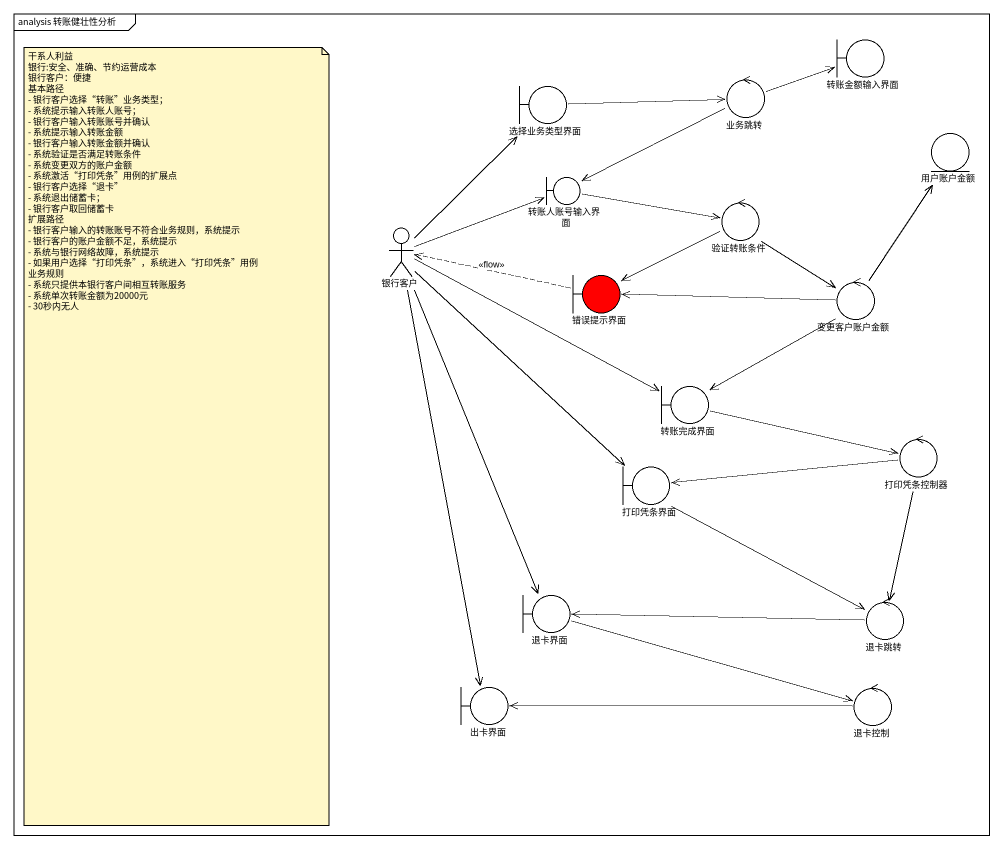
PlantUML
@startuml
mainframe analysis 转账健壮性分析
boundary 转账金额输入界面
boundary 选择业务类型界面
control 业务跳转
entity 用户账户金额
boundary 转账人账号输入界面
control 验证转账条件
actor 银行客户
boundary 错误提示界面 #FF0000
control 变更客户账户金额
boundary 转账完成界面
control 打印凭条控制器
boundary 打印凭条界面
boundary 退卡界面
control 退卡跳转
boundary 出卡界面
control 退卡控制
选择业务类型界面 -right-> 业务跳转
业务跳转 -right-> 转账金额输入界面
业务跳转 -left-> 转账人账号输入界面
转账人账号输入界面 -right-> 验证转账条件
验证转账条件 -left-> 错误提示界面
验证转账条件 --> 变更客户账户金额
银行客户 -up-> 选择业务类型界面
银行客户 -right-> 转账人账号输入界面
银行客户 -right-> 转账完成界面
银行客户 --> 打印凭条界面
银行客户 --> 退卡界面
银行客户 --> 出卡界面
错误提示界面 .left.> 银行客户 : <<flow>>
变更客户账户金额 -up-> 用户账户金额
变更客户账户金额 -left-> 错误提示界面
变更客户账户金额 --> 转账完成界面
转账完成界面 -right-> 打印凭条控制器
打印凭条控制器 -left-> 打印凭条界面
打印凭条控制器 --> 退卡跳转
打印凭条界面 -right-> 退卡跳转
退卡界面 -right-> 退卡控制
退卡跳转 -left-> 退卡界面
退卡控制 -left-> 出卡界面
note as N1
  干系人利益
  银行:安全、准确、节约运营成本
  银行客户：便捷
  基本路径
  - 银行客户选择“转账”业务类型；
  - 系统提示输入转账人账号；
  - 银行客户输入转账账号并确认
  - 系统提示输入转账金额
  - 银行客户输入转账金额并确认
  - 系统验证是否满足转账条件
  - 系统变更双方的账户金额
  - 系统激活“打印凭条”用例的扩展点
  - 银行客户选择“退卡”
  - 系统退出储蓄卡；
  - 银行客户取回储蓄卡
  扩展路径
  - 银行客户输入的转账账号不符合业务规则，系统提示
  - 银行客户的账户金额不足，系统提示
  - 系统与银行网络故障，系统提示
  - 如果用户选择“打印凭条”，系统进入“打印凭条”用例
  业务规则
  - 系统只提供本银行客户间相互转账服务
  - 系统单次转账金额为20000元
  - 30秒内无人
end note
@enduml
